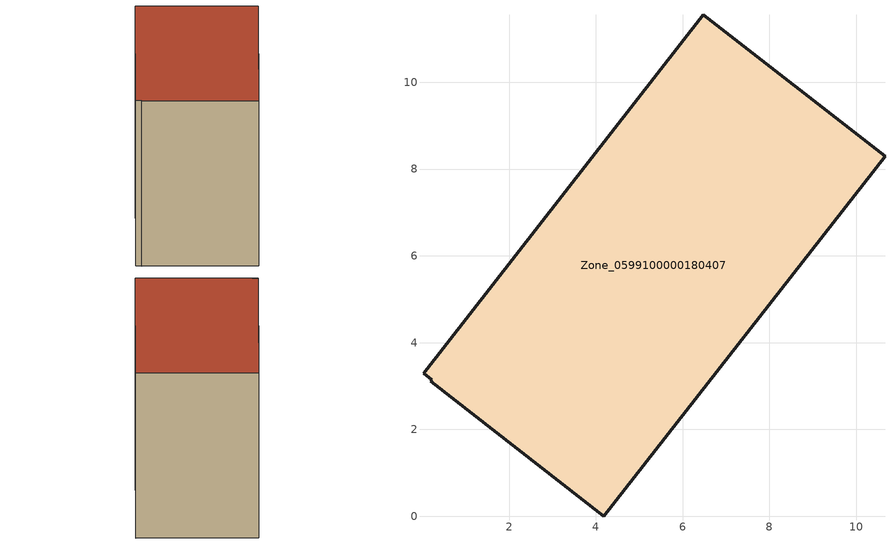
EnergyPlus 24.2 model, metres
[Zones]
Zone_0599100000180407
 floor ground (C_G): 0.22,3.15 0.03,3.29 6.48,11.55 10.66,8.3 4.18,0 0.19,3.1 z3.71
 wall outside (C_F): 10.66,8.3 6.48,11.55 0.03,3.29 0.22,3.15 0.19,3.1 4.18,0 10.66,8.3 z3.71:11.45
 roof outside (C_R): 0.03,3.29 0.22,3.15 0.19,3.1 4.18,0 10.66,8.3 6.48,11.55 z11.45
[BUILDING]
Pand.0599100000180407: North Axis=0; Terrain=City; Loads Convergence Tolerance Value=0.04; Temperature Convergence Tolerance Value=0.4; Solar Distribution=FullExterior; Maximum Number of Warmup Days=25; Minimum Number of Warmup Days=1
[Site:Location]
Rotterdam.The.Hague.AP_ZH_NLD Design_Conditions: Latitude=51.96; Longitude=4.45; Time Zone=1; Elevation=-4.5
[SITE:GROUNDTEMPERATURE:BUILDINGSURFACE]
18, 18, 18, 18, 18, 18, 18, 18, 18, 18, 18, 18
[MATERIAL] Thermal Absorptance=0.9; Solar Absorptance=0.7; Visible Absorptance=0.7
Name | Roughness | Thickness | Conductivity | Density | Specific Heat
G.TC.1975-1991 | MediumSmooth | 0.15 | 0.288461 | 540 | 1210
F.TC.1975-1991 | Rough | 0.3 | 0.230769 | 1920 | 840
R.TC.1975-1991 | MediumRough | 0.2 | 0.153846 | 1500 | 1000
[CONSTRUCTION]
C_G: G.TC.1975-1991
C_F: F.TC.1975-1991
C_R: R.TC.1975-1991
[ZONE]
Zone_0599100000180407: Type=1; Multiplier=1; Ceiling Height=Autocalculate; Volume=Autocalculate; Floor Area=autocalculate; Part of Total Floor Area=Yes
[ZONEINFILTRATION:DESIGNFLOWRATE]
Infil_Zone_0599100000180407: Zone or ZoneList or Space or SpaceList=Zone_0599100000180407; Schedule=AlwaysOn; Design Flow Rate Calculation Method=Flow/Area; Flow Rate per Floor Area=0.003; Constant Term Coefficient=1; Temperature Term Coefficient=0; Velocity Term Coefficient=0; Velocity Squared Term Coefficient=0
[HVACTEMPLATE:ZONE:IDEALLOADSAIRSYSTEM]
Zone_0599100000180407: Maximum Heating Supply Air Temperature=50; Minimum Cooling Supply Air Temperature=13; Maximum Heating Supply Air Humidity Ratio=0.0156; Minimum Cooling Supply Air Humidity Ratio=0.0077; Heating Limit=NoLimit; Cooling Limit=NoLimit; Dehumidification Control Type=ConstantSensibleHeatRatio; Cooling Sensible Heat Ratio=0.7; Dehumidification Setpoint=60; Humidification Control Type=None; Humidification Setpoint=30; Outdoor Air Method=None; Outdoor Air Flow Rate per Person=0.00944; Outdoor Air Flow Rate per Zone Floor Area=0; Outdoor Air Flow Rate per Zone=0; Demand Controlled Ventilation Type=None; Outdoor Air Economizer Type=NoEconomizer; Heat Recovery Type=None; Sensible Heat Recovery Effectiveness=0.7; Latent Heat Recovery Effectiveness=0.65
[ZONECONTROL:THERMOSTAT]
ThermostatControl_Zone_0599100000180407: Zone or ZoneList=Zone_0599100000180407; Control Type Schedule=DualSetpointControlType; Control 1=Thermostat_Zone_0599100000180407; Temperature Difference Between Cutout And Setpoint=0
[THERMOSTATSETPOINT:DUALSETPOINT]
Thermostat_Zone_0599100000180407: Heating Setpoint Temperature Schedule=HeatingSetpoint_Zone_0599100000180407; Cooling Setpoint Temperature Schedule=CoolingSetpoint_Zone_0599100000180407
[SCHEDULE:COMPACT]
HeatingSetpoint_Zone_0599100000180407: Through: 12/31, For: AllDays, Until: 24:00, 21
CoolingSetpoint_Zone_0599100000180407: Through: 12/31, For: AllDays, Until: 24:00, 24
DualSetpointControlType: Through: 12/31, For: AllDays, Until: 24:00, 4
AlwaysOn: Through: 12/31, For: AllDays, Until: 24:00, 1
